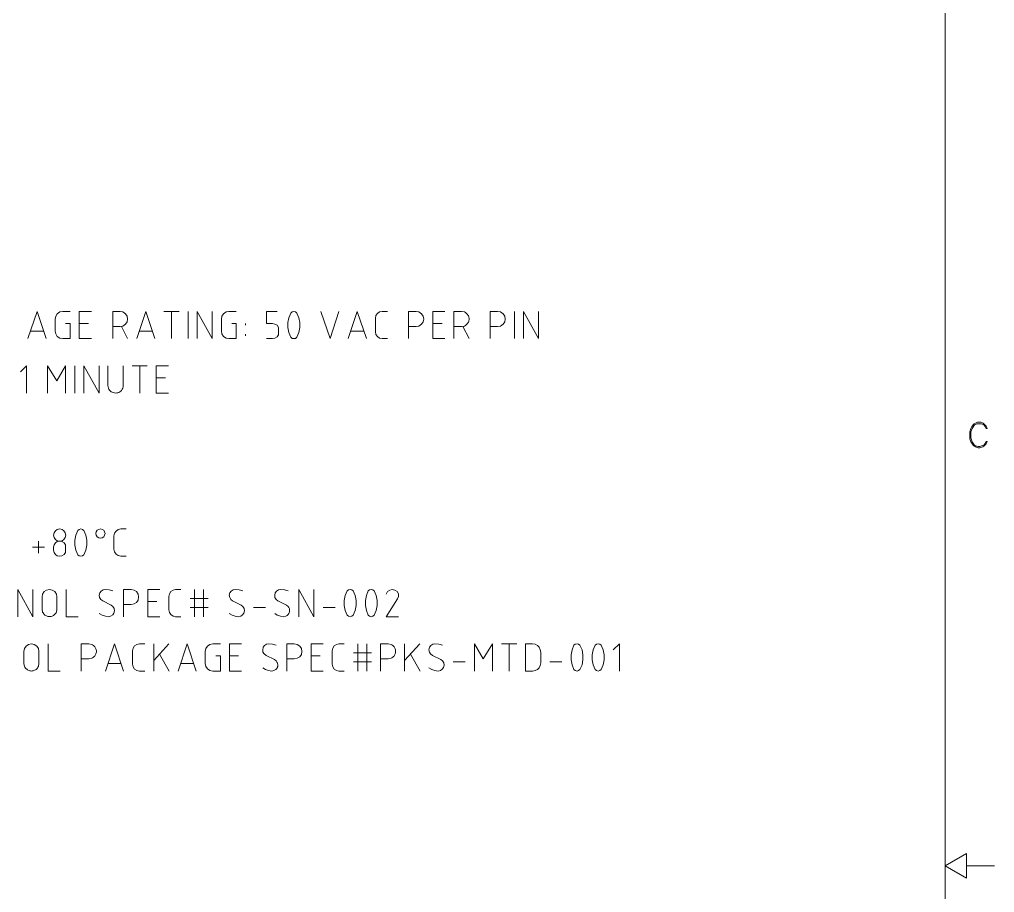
# Model space of a CAD drawing. Header units: inches. Extents: x 0 to 139, y 0 to 117.
# Drawn here: x 83.98 to 104.15, y 36.57 to 54.63 of the extents above; entities that cross this region are included whole.
import ezdxf

# ---------------------------------------------------------------- set-up
doc = ezdxf.new("R2010")
doc.units = ezdxf.units.IN
doc.header["$MEASUREMENT"] = 0
doc.layers.add('Color-7-Line_Weight-20', color=7, linetype='Continuous', lineweight=20)

msp = doc.modelspace()

# ---------------------------------------------------------------- linework, layer by layer
at = {"layer": 'Color-7-Line_Weight-20', "linetype": 'Continuous'}
for p, q in [((86.963, 48.591), (87.276, 48.591)), ((87.12, 48.029), (87.12, 48.591)), ((87.466, 48.029), (87.466, 48.591)), ((94.213, 48.029), (94.213, 48.591)), ((85.4, 48.342), (85.211, 48.342)), ((86.087, 48.277), (86.211, 48.029)), ((88.65, 48.31), (88.65, 48.342)), ((92.716, 48.342), (92.526, 48.342)), ((93.148, 48.277), (93.278, 48.029)), ((84.47, 48.185), (84.205, 48.185)), ((86.72, 48.185), (86.455, 48.185)), ((88.65, 48.088), (88.65, 48.12)), ((91.094, 48.185), (90.829, 48.185)), ((85.119, 46.904), (85.119, 47.466)), ((86.309, 47.466), (86.617, 47.466)), ((86.465, 46.904), (86.465, 47.466)), ((86.995, 47.218), (86.806, 47.218)), ((84.368, 43.59), (84.368, 43.838)), ((84.243, 43.714), (84.492, 43.714)), ((87.595, 42.276), (87.595, 42.838)), ((87.785, 42.838), (87.785, 42.276)), ((86.817, 42.589), (86.628, 42.589)), ((87.504, 42.654), (87.877, 42.654)), ((87.877, 42.465), (87.504, 42.465)), ((88.817, 42.465), (89.066, 42.465)), ((90.256, 42.465), (90.504, 42.465)), ((86.752, 41.151), (86.752, 41.713)), ((87.066, 41.713), (86.752, 41.373)), ((90.975, 41.151), (90.975, 41.713)), ((91.164, 41.713), (91.164, 41.151)), ((91.943, 41.151), (91.943, 41.713)), ((92.256, 41.713), (91.943, 41.373)), ((93.948, 41.713), (94.262, 41.713)), ((94.105, 41.151), (94.105, 41.713)), ((86.871, 41.503), (87.071, 41.151)), ((88.504, 41.465), (88.32, 41.465)), ((90.196, 41.465), (90.007, 41.465)), ((90.883, 41.53), (91.256, 41.53)), ((92.067, 41.503), (92.262, 41.151)), ((86.076, 41.308), (85.806, 41.308)), ((87.579, 41.308), (87.309, 41.308)), ((91.256, 41.34), (90.883, 41.34)), ((92.948, 41.34), (93.197, 41.34)), ((94.949, 41.34), (95.197, 41.34)), ((103.567, 37.123), (104.146, 37.123))]:
    msp.add_line(p, q, dxfattribs=at)
for points in [[(1.622, 1.746), (103.124, 1.746), (103.124, 72.5), (1.622, 72.5)], [(89.526, 48.364), (89.526, 48.256), (89.547, 48.153), (89.591, 48.061), (89.618, 48.034), (89.65, 48.029), (89.688, 48.034), (89.715, 48.061), (89.753, 48.153), (89.774, 48.256), (89.774, 48.364), (89.753, 48.461), (89.715, 48.558), (89.688, 48.58), (89.65, 48.591), (89.618, 48.58), (89.591, 48.558), (89.547, 48.461)], [(103.632, 46.098), (103.632, 45.974), (103.636, 45.954), (103.641, 45.934), (103.648, 45.914), (103.657, 45.895), (103.667, 45.877), (103.678, 45.859), (103.691, 45.843), (103.705, 45.828), (103.719, 45.814), (103.735, 45.802), (103.752, 45.791), (103.769, 45.783), (103.787, 45.776), (103.806, 45.772), (103.825, 45.771), (103.844, 45.772), (103.864, 45.776), (103.884, 45.783), (103.904, 45.793), (103.924, 45.806), (103.973, 45.855), (103.994, 45.904), (103.973, 45.904), (103.946, 45.855), (103.924, 45.828), (103.901, 45.818), (103.88, 45.81), (103.86, 45.804), (103.841, 45.8), (103.823, 45.798), (103.805, 45.799), (103.789, 45.801), (103.774, 45.805), (103.76, 45.811), (103.746, 45.818), (103.734, 45.828), (103.722, 45.838), (103.711, 45.851), (103.701, 45.864), (103.691, 45.88), (103.683, 45.896), (103.674, 45.914), (103.667, 45.933), (103.66, 45.953), (103.654, 45.974), (103.654, 46.098), (103.681, 46.169), (103.729, 46.244), (103.778, 46.266), (103.875, 46.266), (103.924, 46.244), (103.946, 46.217), (103.973, 46.169), (103.994, 46.169), (103.973, 46.217), (103.924, 46.266), (103.908, 46.277), (103.892, 46.286), (103.876, 46.293), (103.86, 46.298), (103.844, 46.3), (103.828, 46.301), (103.812, 46.3), (103.796, 46.298), (103.781, 46.294), (103.766, 46.288), (103.751, 46.281), (103.738, 46.272), (103.724, 46.263), (103.712, 46.252), (103.7, 46.24), (103.689, 46.227), (103.678, 46.214), (103.669, 46.199), (103.661, 46.184), (103.654, 46.169)], [(85.119, 43.86), (85.119, 43.757), (85.141, 43.654), (85.184, 43.557), (85.211, 43.535), (85.243, 43.53), (85.281, 43.535), (85.308, 43.557), (85.346, 43.654), (85.368, 43.757), (85.368, 43.86), (85.346, 43.963), (85.308, 44.06), (85.281, 44.082), (85.243, 44.092), (85.211, 44.082), (85.184, 44.06), (85.141, 43.963)], [(85.557, 43.995), (85.562, 43.963), (85.584, 43.93), (85.617, 43.909), (85.649, 43.903), (85.687, 43.909), (85.719, 43.93), (85.736, 43.963), (85.746, 43.995), (85.736, 44.033), (85.719, 44.065), (85.687, 44.082), (85.649, 44.092), (85.617, 44.082), (85.584, 44.065), (85.562, 44.033)], [(84.681, 43.714), (84.692, 43.763), (84.719, 43.806), (84.757, 43.833), (84.805, 43.839), (84.854, 43.833), (84.897, 43.806), (84.924, 43.763), (84.93, 43.714), (84.93, 43.654), (84.924, 43.606), (84.897, 43.563), (84.854, 43.535), (84.806, 43.53), (84.757, 43.535), (84.719, 43.563), (84.692, 43.606), (84.681, 43.654)], [(84.443, 42.687), (84.454, 42.746), (84.487, 42.795), (84.535, 42.827), (84.595, 42.838), (84.654, 42.827), (84.708, 42.795), (84.741, 42.746), (84.751, 42.687), (84.751, 42.433), (84.741, 42.373), (84.731, 42.356), (84.72, 42.34), (84.708, 42.326), (84.695, 42.314), (84.68, 42.303), (84.665, 42.295), (84.649, 42.288), (84.633, 42.283), (84.616, 42.279), (84.599, 42.278), (84.582, 42.278), (84.565, 42.281), (84.549, 42.285), (84.532, 42.292), (84.517, 42.3), (84.502, 42.311), (84.488, 42.323), (84.476, 42.338), (84.464, 42.354), (84.454, 42.373), (84.443, 42.433)], [(90.694, 42.611), (90.694, 42.508), (90.715, 42.405), (90.753, 42.308), (90.78, 42.287), (90.818, 42.276), (90.85, 42.287), (90.877, 42.308), (90.921, 42.405), (90.937, 42.508), (90.937, 42.611), (90.921, 42.714), (90.877, 42.811), (90.85, 42.833), (90.818, 42.838), (90.78, 42.833), (90.753, 42.811), (90.715, 42.714)], [(91.131, 42.611), (91.131, 42.508), (91.153, 42.405), (91.191, 42.308), (91.218, 42.287), (91.256, 42.276), (91.288, 42.287), (91.315, 42.308), (91.353, 42.405), (91.375, 42.508), (91.375, 42.611), (91.353, 42.714), (91.315, 42.811), (91.288, 42.833), (91.256, 42.838), (91.218, 42.833), (91.191, 42.811), (91.153, 42.714)], [(84.065, 41.557), (84.076, 41.621), (84.113, 41.67), (84.162, 41.703), (84.222, 41.713), (84.281, 41.703), (84.335, 41.67), (84.368, 41.621), (84.378, 41.557), (84.378, 41.308), (84.368, 41.248), (84.357, 41.23), (84.346, 41.214), (84.333, 41.199), (84.319, 41.187), (84.304, 41.177), (84.289, 41.168), (84.273, 41.162), (84.257, 41.157), (84.24, 41.154), (84.223, 41.153), (84.206, 41.155), (84.189, 41.158), (84.173, 41.162), (84.157, 41.169), (84.141, 41.178), (84.126, 41.188), (84.112, 41.2), (84.099, 41.215), (84.087, 41.231), (84.076, 41.248), (84.065, 41.308)], [(94.446, 41.151), (94.586, 41.151), (94.641, 41.162), (94.689, 41.184), (94.727, 41.221), (94.749, 41.27), (94.759, 41.324), (94.759, 41.546), (94.749, 41.594), (94.727, 41.643), (94.689, 41.681), (94.641, 41.708), (94.586, 41.713), (94.446, 41.713)], [(95.387, 41.486), (95.387, 41.384), (95.408, 41.281), (95.446, 41.184), (95.473, 41.162), (95.511, 41.151), (95.543, 41.162), (95.57, 41.184), (95.614, 41.281), (95.63, 41.384), (95.63, 41.486), (95.614, 41.589), (95.57, 41.686), (95.543, 41.708), (95.511, 41.713), (95.473, 41.708), (95.446, 41.686), (95.408, 41.589)], [(95.825, 41.486), (95.825, 41.384), (95.846, 41.281), (95.884, 41.184), (95.911, 41.162), (95.949, 41.151), (95.981, 41.162), (96.008, 41.184), (96.052, 41.281), (96.068, 41.384), (96.068, 41.486), (96.052, 41.589), (96.008, 41.686), (95.981, 41.708), (95.949, 41.713), (95.911, 41.708), (95.884, 41.686), (95.846, 41.589)], [(103.124, 37.123), (103.567, 36.869), (103.567, 37.377)]]:
    msp.add_lwpolyline(points, close=True, dxfattribs=at)
for points in [[(84.524, 48.029), (84.341, 48.591), (84.151, 48.029)], [(84.93, 48.342), (85.027, 48.342), (85.027, 48.029), (84.87, 48.029), (84.811, 48.039), (84.757, 48.072), (84.724, 48.126), (84.714, 48.185), (84.714, 48.434), (84.724, 48.494), (84.757, 48.542), (84.811, 48.58), (84.87, 48.591), (85.027, 48.591)], [(85.465, 48.591), (85.211, 48.591), (85.211, 48.029), (85.465, 48.029)], [(85.903, 48.029), (85.903, 48.591), (86.055, 48.591), (86.114, 48.58), (86.168, 48.542), (86.2, 48.494), (86.211, 48.434), (86.2, 48.375), (86.168, 48.326), (86.114, 48.288), (86.055, 48.277), (85.903, 48.277)], [(86.774, 48.029), (86.59, 48.591), (86.401, 48.029)], [(87.963, 48.591), (87.963, 48.029), (87.65, 48.591), (87.65, 48.029)], [(88.369, 48.342), (88.461, 48.342), (88.461, 48.029), (88.309, 48.029), (88.25, 48.039), (88.196, 48.072), (88.163, 48.126), (88.152, 48.185), (88.152, 48.434), (88.163, 48.494), (88.196, 48.542), (88.25, 48.58), (88.309, 48.591), (88.461, 48.591)], [(89.309, 48.591), (89.088, 48.591), (89.088, 48.342), (89.212, 48.342), (89.261, 48.331), (89.304, 48.304), (89.331, 48.261), (89.336, 48.218), (89.336, 48.153), (89.331, 48.104), (89.304, 48.066), (89.261, 48.039), (89.212, 48.029), (89.088, 48.029)], [(90.585, 48.591), (90.402, 48.029), (90.212, 48.591)], [(91.153, 48.029), (90.964, 48.591), (90.775, 48.029)], [(91.586, 48.029), (91.478, 48.029), (91.423, 48.039), (91.38, 48.072), (91.348, 48.115), (91.337, 48.169), (91.337, 48.45), (91.348, 48.504), (91.38, 48.548), (91.423, 48.58), (91.478, 48.591), (91.586, 48.591)], [(92.024, 48.029), (92.024, 48.591), (92.18, 48.591), (92.24, 48.58), (92.294, 48.542), (92.326, 48.494), (92.337, 48.434), (92.326, 48.375), (92.294, 48.326), (92.24, 48.288), (92.18, 48.277), (92.024, 48.277)], [(92.775, 48.591), (92.526, 48.591), (92.526, 48.029), (92.775, 48.029)], [(92.964, 48.029), (92.964, 48.591), (93.121, 48.591), (93.181, 48.58), (93.199, 48.568), (93.215, 48.555), (93.23, 48.541), (93.242, 48.527), (93.253, 48.512), (93.261, 48.497), (93.268, 48.481), (93.273, 48.466), (93.276, 48.45), (93.277, 48.434), (93.276, 48.418), (93.273, 48.402), (93.268, 48.387), (93.261, 48.371), (93.253, 48.356), (93.242, 48.341), (93.23, 48.327), (93.215, 48.313), (93.199, 48.3), (93.181, 48.288), (93.121, 48.277), (92.964, 48.277)], [(93.711, 48.029), (93.711, 48.591), (93.867, 48.591), (93.927, 48.58), (93.981, 48.542), (94.013, 48.494), (94.024, 48.434), (94.013, 48.375), (93.981, 48.326), (93.927, 48.288), (93.867, 48.277), (93.711, 48.277)], [(94.711, 48.591), (94.711, 48.029), (94.403, 48.591), (94.403, 48.029)], [(84.119, 46.904), (84.119, 47.466), (83.995, 47.342)], [(84.93, 46.904), (84.93, 47.466), (84.746, 47.153), (84.557, 47.466), (84.557, 46.904)], [(85.622, 47.466), (85.622, 46.904), (85.308, 47.466), (85.308, 46.904)], [(86.119, 47.466), (86.119, 47.061), (86.117, 47.03), (86.11, 47.004), (86.099, 46.98), (86.086, 46.959), (86.07, 46.942), (86.051, 46.928), (86.031, 46.917), (86.009, 46.91), (85.986, 46.905), (85.963, 46.904), (85.94, 46.906), (85.917, 46.911), (85.896, 46.919), (85.875, 46.93), (85.856, 46.944), (85.84, 46.961), (85.826, 46.982), (85.816, 47.005), (85.809, 47.031), (85.806, 47.061), (85.806, 47.466)], [(87.055, 47.466), (86.806, 47.466), (86.806, 46.904), (87.055, 46.904)], [(86.184, 43.53), (86.071, 43.53), (86.017, 43.541), (85.973, 43.568), (85.941, 43.617), (85.93, 43.671), (85.93, 43.952), (85.941, 44.006), (85.973, 44.049), (86.017, 44.082), (86.071, 44.092), (86.184, 44.092)], [(84.254, 42.838), (84.254, 42.276), (83.94, 42.838), (83.94, 42.276)], [(85.189, 42.276), (84.941, 42.276), (84.941, 42.838)], [(85.909, 42.811), (85.833, 42.833), (85.752, 42.838), (85.708, 42.833), (85.665, 42.806), (85.638, 42.768), (85.627, 42.719), (85.633, 42.676), (85.66, 42.633), (85.698, 42.606), (85.871, 42.514), (85.909, 42.487), (85.936, 42.443), (85.941, 42.4), (85.93, 42.351), (85.903, 42.314), (85.86, 42.287), (85.817, 42.276), (85.752, 42.287), (85.687, 42.308), (85.627, 42.341)], [(86.13, 42.276), (86.13, 42.838), (86.287, 42.838), (86.346, 42.827), (86.395, 42.795), (86.428, 42.746), (86.438, 42.687), (86.428, 42.622), (86.395, 42.573), (86.346, 42.541), (86.287, 42.53), (86.13, 42.53)], [(86.876, 42.838), (86.628, 42.838), (86.628, 42.276), (86.876, 42.276)], [(87.314, 42.276), (87.206, 42.276), (87.152, 42.287), (87.109, 42.319), (87.076, 42.362), (87.066, 42.416), (87.066, 42.697), (87.076, 42.752), (87.109, 42.8), (87.152, 42.827), (87.206, 42.838), (87.314, 42.838)], [(88.596, 42.811), (88.52, 42.833), (88.439, 42.838), (88.396, 42.833), (88.352, 42.806), (88.325, 42.768), (88.315, 42.719), (88.325, 42.676), (88.347, 42.633), (88.385, 42.606), (88.558, 42.514), (88.596, 42.487), (88.623, 42.443), (88.628, 42.4), (88.617, 42.351), (88.59, 42.314), (88.552, 42.287), (88.504, 42.276), (88.439, 42.287), (88.374, 42.308), (88.315, 42.341)], [(89.536, 42.811), (89.455, 42.833), (89.38, 42.838), (89.331, 42.833), (89.293, 42.806), (89.266, 42.768), (89.255, 42.719), (89.261, 42.676), (89.282, 42.633), (89.32, 42.606), (89.499, 42.514), (89.536, 42.487), (89.543, 42.476), (89.549, 42.465), (89.554, 42.454), (89.558, 42.442), (89.561, 42.431), (89.563, 42.42), (89.564, 42.408), (89.564, 42.397), (89.563, 42.386), (89.56, 42.375), (89.557, 42.364), (89.553, 42.354), (89.548, 42.343), (89.543, 42.334), (89.536, 42.324), (89.528, 42.316), (89.519, 42.307), (89.51, 42.3), (89.499, 42.293), (89.488, 42.287), (89.439, 42.276), (89.374, 42.287), (89.309, 42.308), (89.255, 42.341)], [(90.066, 42.838), (90.066, 42.276), (89.753, 42.838), (89.753, 42.276)], [(91.818, 42.276), (91.564, 42.276), (91.797, 42.649), (91.813, 42.697), (91.813, 42.752), (91.786, 42.8), (91.742, 42.827), (91.688, 42.838), (91.634, 42.827), (91.591, 42.795), (91.564, 42.746)], [(84.816, 41.151), (84.568, 41.151), (84.568, 41.713)], [(85.254, 41.151), (85.254, 41.713), (85.411, 41.713), (85.471, 41.703), (85.489, 41.693), (85.505, 41.682), (85.519, 41.669), (85.532, 41.655), (85.542, 41.641), (85.551, 41.626), (85.558, 41.61), (85.563, 41.593), (85.566, 41.576), (85.566, 41.559), (85.566, 41.542), (85.563, 41.526), (85.558, 41.509), (85.551, 41.493), (85.543, 41.478), (85.532, 41.463), (85.52, 41.45), (85.505, 41.437), (85.489, 41.426), (85.471, 41.416), (85.411, 41.405), (85.254, 41.405)], [(86.13, 41.151), (85.941, 41.713), (85.752, 41.151)], [(86.568, 41.151), (86.455, 41.151), (86.401, 41.162), (86.357, 41.194), (86.325, 41.238), (86.314, 41.292), (86.314, 41.573), (86.325, 41.627), (86.357, 41.676), (86.401, 41.703), (86.455, 41.713), (86.568, 41.713)], [(87.633, 41.151), (87.444, 41.713), (87.255, 41.151)], [(88.039, 41.465), (88.131, 41.465), (88.131, 41.151), (87.974, 41.151), (87.914, 41.167), (87.866, 41.2), (87.833, 41.248), (87.817, 41.308), (87.817, 41.557), (87.833, 41.621), (87.866, 41.67), (87.914, 41.703), (87.974, 41.713), (88.131, 41.713)], [(88.569, 41.713), (88.32, 41.713), (88.32, 41.151), (88.569, 41.151)], [(89.288, 41.686), (89.212, 41.708), (89.131, 41.713), (89.082, 41.708), (89.044, 41.681), (89.017, 41.643), (89.007, 41.594), (89.012, 41.546), (89.039, 41.508), (89.077, 41.476), (89.25, 41.389), (89.288, 41.362), (89.295, 41.35), (89.302, 41.338), (89.307, 41.326), (89.312, 41.314), (89.315, 41.303), (89.318, 41.291), (89.319, 41.28), (89.319, 41.269), (89.319, 41.258), (89.317, 41.248), (89.314, 41.237), (89.31, 41.227), (89.306, 41.218), (89.299, 41.208), (89.292, 41.2), (89.284, 41.191), (89.275, 41.183), (89.264, 41.175), (89.252, 41.168), (89.239, 41.162), (89.196, 41.151), (89.126, 41.162), (89.066, 41.184), (89.007, 41.216)], [(89.504, 41.151), (89.504, 41.713), (89.661, 41.713), (89.72, 41.703), (89.774, 41.67), (89.807, 41.621), (89.818, 41.557), (89.807, 41.497), (89.774, 41.448), (89.72, 41.416), (89.661, 41.405), (89.504, 41.405)], [(90.256, 41.713), (90.007, 41.713), (90.007, 41.151), (90.256, 41.151)], [(90.694, 41.151), (90.585, 41.151), (90.531, 41.162), (90.483, 41.194), (90.456, 41.238), (90.445, 41.292), (90.445, 41.573), (90.456, 41.627), (90.483, 41.676), (90.531, 41.703), (90.585, 41.713), (90.694, 41.713)], [(91.445, 41.151), (91.445, 41.713), (91.602, 41.713), (91.661, 41.703), (91.68, 41.693), (91.696, 41.682), (91.71, 41.669), (91.723, 41.655), (91.733, 41.641), (91.742, 41.626), (91.749, 41.61), (91.753, 41.593), (91.756, 41.576), (91.757, 41.559), (91.756, 41.542), (91.753, 41.526), (91.749, 41.509), (91.742, 41.493), (91.733, 41.478), (91.723, 41.463), (91.71, 41.45), (91.696, 41.437), (91.68, 41.426), (91.661, 41.416), (91.602, 41.405), (91.445, 41.405)], [(92.726, 41.686), (92.651, 41.708), (92.57, 41.713), (92.526, 41.708), (92.483, 41.681), (92.456, 41.643), (92.445, 41.594), (92.456, 41.546), (92.478, 41.508), (92.516, 41.476), (92.689, 41.389), (92.726, 41.362), (92.754, 41.319), (92.759, 41.275), (92.748, 41.227), (92.721, 41.189), (92.683, 41.162), (92.635, 41.151), (92.57, 41.162), (92.505, 41.184), (92.445, 41.216)], [(93.759, 41.151), (93.759, 41.713), (93.57, 41.405), (93.386, 41.713), (93.386, 41.151)], [(96.387, 41.151), (96.387, 41.713), (96.257, 41.589)]]:
    msp.add_lwpolyline(points, dxfattribs=at)
msp.add_circle((84.807, 43.965), 0.126, dxfattribs=at)

doc.saveas('drawing.dxf')
